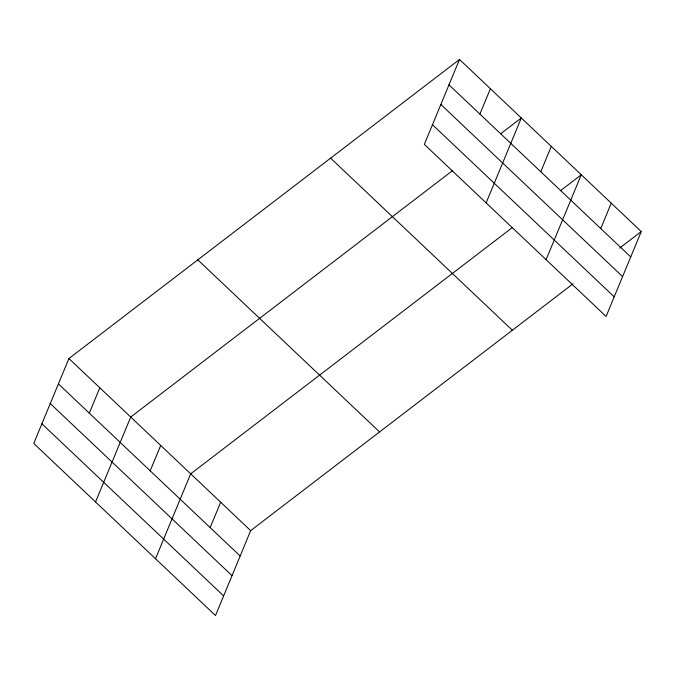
<?xml version="1.0" encoding="UTF-8"?>
<svg xmlns="http://www.w3.org/2000/svg" width="675" height="675" viewBox="0 0 675 675"><rect width="100%" height="100%" fill="white"/><g stroke="black" fill="none" stroke-linecap="round" stroke-linejoin="round"><path stroke-width="1.01" d="M459.506 59.468L424.33 144.374L606.083 316.465L641.25 231.559L459.506 59.468L68.918 358.535L33.75 443.441L215.494 615.533L250.67 530.626L573.058 283.77M89.303 413.159L99.816 387.788M95.546 501.955L130.714 417.04L452.275 170.826M150.188 470.812L160.701 445.441M155.52 558.748L190.688 473.833L512.258 227.618M210.17 527.605L220.674 502.225M479.891 114.1L490.404 88.72M486.127 202.888L521.303 117.973L500.513 133.895M540.776 171.745L551.289 146.374M546.1 259.681L581.276 174.766L560.486 190.688M600.75 228.538L611.263 203.167M619.633 248.113L641.25 231.559M448.993 84.839L630.737 256.939M440.859 104.49L622.603 276.581M432.472 124.732L614.216 296.823M330.615 158.153L512.359 330.252M197.817 259.841L379.561 431.933M68.918 358.535L250.67 530.626M58.413 383.906L240.157 555.998M50.271 403.557L232.014 575.648M41.884 423.799L223.636 595.89"/></g></svg>
